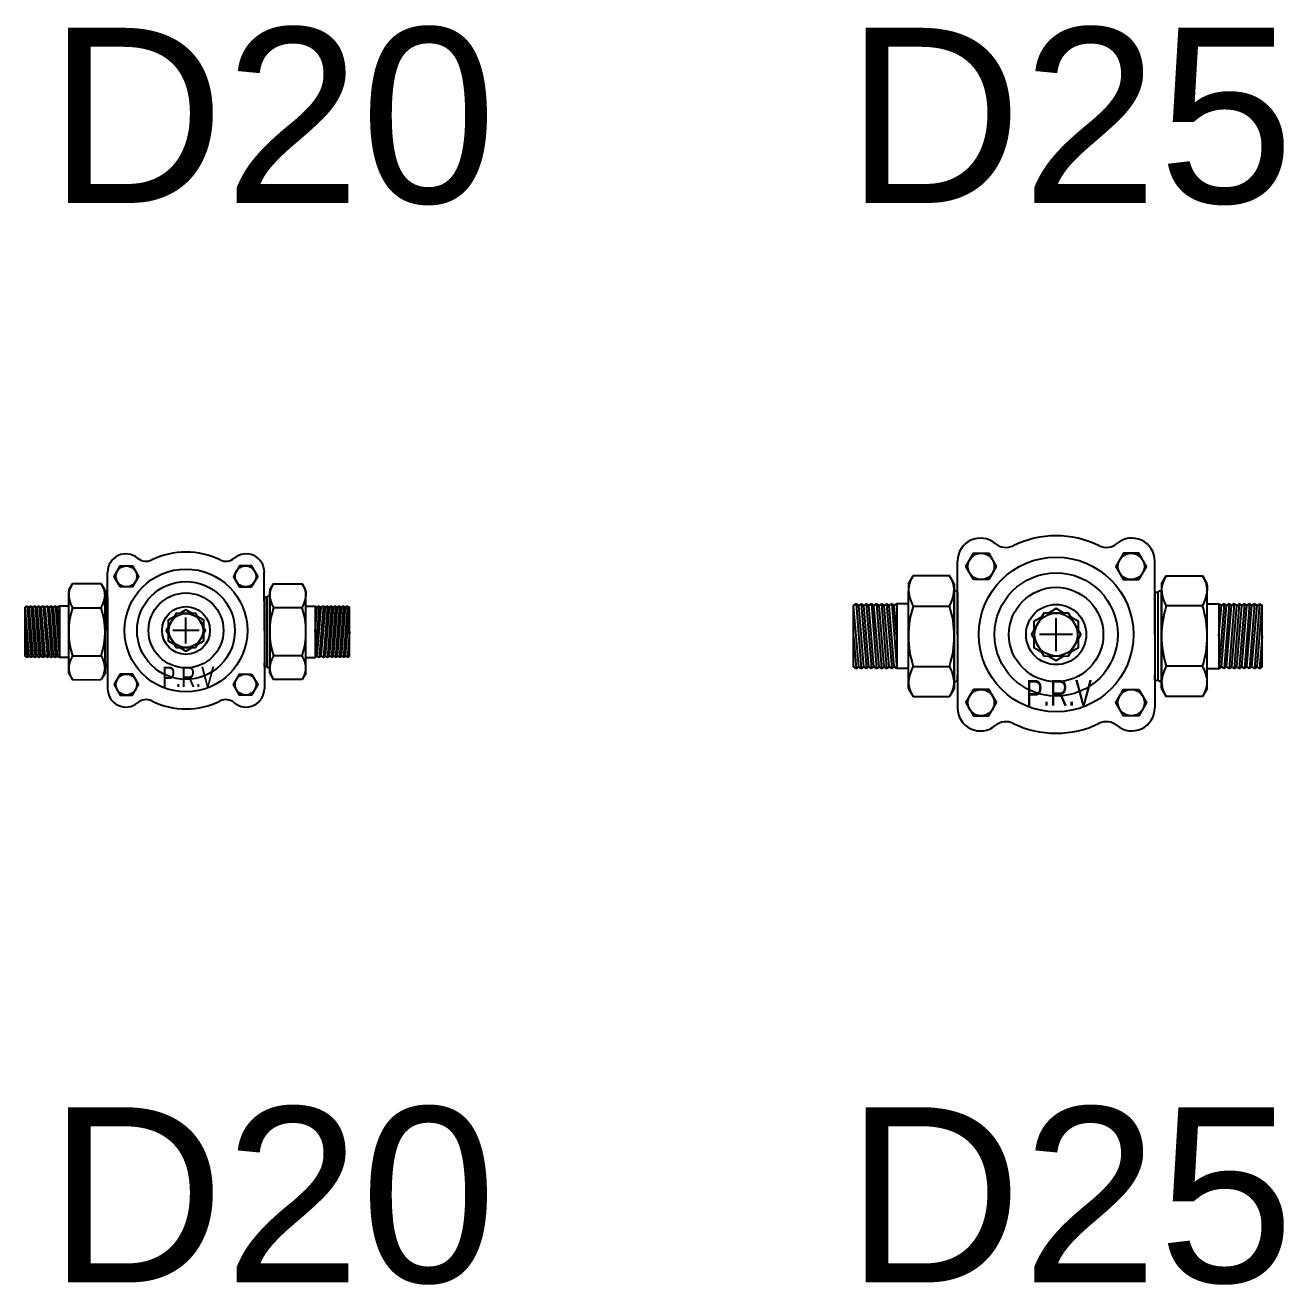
# Model space of a CAD drawing. Header units: millimetres. Extents: x 1218 to 72853, y -34712 to 16286.
# Drawn here: x 30736 to 31311, y 5248 to 5823 of the extents above; entities that cross this region are included whole.
import ezdxf

# ---------------------------------------------------------------- set-up
doc = ezdxf.new("R2010")
doc.units = ezdxf.units.MM
doc.set_wipeout_variables(frame=1)
doc.styles.get("Standard").update_dxf_attribs({"font": 'arial.ttf'})

# ---------------------------------------------------------------- blocks, each defined once
blk = doc.blocks.new('VANGIAMAP-D20 PPR')
blk.add_wipeout([(-38.68, -22.47), (-51.87, -22.48), (-53.57, -19.54), (-53.57, -12.29), (-73.47, -11.76), (-73.47, 10.56), (-72.55, 11.09), (-53.57, 11.09), (-53.57, 18.35), (-51.88, 21.28), (-35.81, 21.28), (-35.81, 26.6), (-32.67, 33.13), (-24.66, 34.48), (-18.98, 31.66), (-15.64, 32.21), (-2, 35.75), (8.35, 34.82), (16.21, 31.97), (18.97, 31.66), (22.08, 33.01), (29.1, 34.8), (33.88, 31.95), (35.74, 27.68), (35.81, 15.36), (38.26, 15.96), (38.26, 18.36), (39.95, 21.29), (53.14, 21.29), (54.83, 18.36), (54.83, 11.11), (73.81, 11.11), (74.73, 10.58), (74.74, -11.74), (73.82, -12.27), (54.84, -12.28), (54.84, -19.53), (53.15, -22.46), (39.95, -22.46), (38.26, -19.53), (38.26, -17.28), (35.81, -17.28), (35.81, -26.6), (33.8, -32.04), (30.99, -34.18), (27.46, -34.96), (23.1, -33.74), (18.98, -31.66), (15.64, -32.21), (10.32, -34.29), (2.81, -35.7), (-3.97, -35.59), (-9.65, -34.48), (-13.65, -33.1), (-18.24, -31.61), (-22.08, -33.01), (-25.25, -34.67), (-30.98, -34.18), (-35.03, -30.12), (-35.8, -26.61), (-35.81, -21.26), (-35.81, -18.27), (-37.04, -18.14), (-36.99, -19.54)])
for p, q in [((-35.81, 0), (-35.81, 26.6)), ((35.81, 0), (35.8, 26.61)), ((-53.57, 18.35), (-51.88, 21.28)), ((-38.69, 21.28), (-51.88, 21.28)), ((-36.99, 18.35), (-38.69, 21.28)), ((-36.99, 18.35), (-36.99, 15.98)), ((38.26, 18.36), (39.95, 21.29)), ((38.26, 18.36), (38.26, 15.99)), ((39.95, 21.29), (53.14, 21.29)), ((54.83, 18.36), (53.14, 21.29)), ((-53.57, -19.54), (-53.57, 15.81)), ((-36.99, 15.43), (-36.44, 15.98)), ((-36.99, 15.98), (-36.99, 15.09)), ((-36.99, -19.54), (-36.99, 15.81)), ((-36.99, 15.09), (-36.99, -16.29)), ((-35.81, 15.35), (-36.44, 15.98)), ((-35.81, 15.35), (-35.81, 14.8)), ((-35.81, 14.8), (-35.81, -14.81)), ((35.81, 15.36), (35.81, 14.81)), ((35.81, 15.36), (37.07, 15.36)), ((35.81, 14.81), (35.81, -14.8)), ((37.07, 15.36), (37.7, 15.99)), ((37.08, -16.53), (37.07, 15.36)), ((38.26, 15.44), (37.7, 15.99)), ((38.26, 15.99), (38.26, 15.1)), ((38.26, -19.53), (38.26, 15.82)), ((38.26, 15.1), (38.26, -16.28)), ((54.84, -19.53), (54.83, 15.82)), ((-72.55, 11.09), (-73.47, 10.56)), ((-73.47, -11.76), (-73.47, 10.56)), ((-71.63, -11.76), (-73.47, 10.56)), ((-72.55, 11.09), (-71.63, 10.56)), ((-72.55, 11.09), (-70.7, -12.29)), ((-70.71, 11.09), (-71.63, 10.56)), ((-69.78, -11.76), (-71.63, 10.56)), ((-70.71, 11.09), (-69.79, 10.56)), ((-70.71, 11.09), (-68.86, -12.29)), ((-68.87, 11.09), (-69.79, 10.56)), ((-67.94, -11.76), (-69.79, 10.56)), ((-68.87, 11.09), (-67.95, 10.56)), ((-68.87, 11.09), (-67.02, -12.29)), ((-67.03, 11.09), (-67.95, 10.56)), ((-66.1, -11.76), (-67.95, 10.56)), ((-67.03, 11.09), (-66.11, 10.56)), ((-67.03, 11.09), (-65.18, -12.29)), ((-65.19, 11.09), (-66.11, 10.56)), ((-64.26, -11.76), (-66.11, 10.56)), ((-65.19, 11.09), (-64.26, 10.56)), ((-65.19, 11.09), (-63.34, -12.29)), ((-63.34, 11.09), (-64.26, 10.56)), ((-62.42, -11.76), (-64.26, 10.56)), ((-63.34, 11.09), (-62.42, 10.56)), ((-63.34, 11.09), (-61.5, -12.29)), ((-61.5, 11.09), (-62.42, 10.56)), ((-60.58, -11.76), (-62.42, 10.56)), ((-61.5, 11.09), (-60.58, 10.56)), ((-61.5, 11.09), (-59.66, -12.29)), ((-59.66, 11.09), (-60.58, 10.56)), ((-58.74, -11.76), (-60.58, 10.56)), ((-59.66, 11.09), (-58.74, 10.56)), ((-59.66, 11.09), (-57.82, -12.29)), ((-57.82, 11.09), (-58.74, 10.56)), ((-57.82, -0.6), (-58.74, 10.56)), ((-57.82, 11.09), (-57.82, -12.29)), ((-53.57, 11.09), (-57.82, 11.09)), ((-54.63, 11.09), (-57.82, 11.09)), ((-51.88, 10.34), (-38.69, 10.34)), ((-36.99, -19.54), (-36.99, 10.34)), ((0, -5.98), (0, 5.98)), ((38.26, -19.53), (38.26, 10.35)), ((53.14, 10.35), (39.95, 10.35)), ((54.83, 11.11), (59.09, 11.11)), ((55.9, 11.11), (59.09, 11.11)), ((59.09, 11.11), (59.09, -12.28)), ((59.09, 11.11), (60.01, 10.57)), ((60.93, 11.11), (59.09, -12.28)), ((59.09, -0.59), (60.01, 10.57)), ((60.93, 11.11), (60.01, 10.57)), ((60.01, -11.74), (61.85, 10.57)), ((60.93, 11.11), (61.85, 10.57)), ((62.77, 11.11), (60.93, -12.28)), ((62.77, 11.11), (61.85, 10.57)), ((61.85, -11.74), (63.69, 10.57)), ((62.77, 11.11), (63.69, 10.57)), ((64.61, 11.11), (62.77, -12.28)), ((64.61, 11.11), (63.69, 10.57)), ((63.69, -11.74), (65.53, 10.58)), ((64.61, 11.11), (65.53, 10.58)), ((66.45, 11.11), (64.61, -12.28)), ((66.45, 11.11), (65.53, 10.58)), ((65.53, -11.74), (67.37, 10.58)), ((66.45, 11.11), (67.37, 10.58)), ((68.29, 11.11), (66.45, -12.27)), ((68.29, 11.11), (67.37, 10.58)), ((67.37, -11.74), (69.21, 10.58)), ((68.29, 11.11), (69.21, 10.58)), ((70.13, 11.11), (68.29, -12.27)), ((70.13, 11.11), (69.21, 10.58)), ((69.21, -11.74), (71.05, 10.58)), ((70.13, 11.11), (71.05, 10.58)), ((71.97, 11.11), (70.13, -12.27)), ((71.97, 11.11), (71.05, 10.58)), ((71.05, -11.74), (72.89, 10.58)), ((71.97, 11.11), (72.89, 10.58)), ((73.81, 11.11), (71.97, -12.27)), ((73.81, 11.11), (72.89, 10.58)), ((72.89, -11.74), (74.73, 10.58)), ((73.81, 11.11), (74.73, 10.58)), ((74.74, -11.74), (74.73, 10.58)), ((5.98, 0), (-5.98, 0)), ((35.81, 0), (35.81, -26.6)), ((-73.47, -0.6), (-72.55, -12.29)), ((-36.99, -0.6), (-36.99, -19.54)), ((-35.81, 0), (-35.8, -26.61)), ((38.26, -0.59), (38.26, -19.53)), ((74.73, -0.58), (73.82, -12.27)), ((-72.55, -12.29), (-73.47, -11.76)), ((-72.55, -12.29), (-71.63, -11.76)), ((-70.7, -12.29), (-71.63, -11.76)), ((-70.7, -12.29), (-69.78, -11.76)), ((-68.86, -12.29), (-69.78, -11.76)), ((-68.86, -12.29), (-67.94, -11.76)), ((-67.02, -12.29), (-67.94, -11.76)), ((-67.02, -12.29), (-66.1, -11.76)), ((-65.18, -12.29), (-66.1, -11.76)), ((-65.18, -12.29), (-64.26, -11.76)), ((-63.34, -12.29), (-64.26, -11.76)), ((-63.34, -12.29), (-62.42, -11.76)), ((-61.5, -12.29), (-62.42, -11.76)), ((-61.5, -12.29), (-60.58, -11.76)), ((-59.66, -12.29), (-60.58, -11.76)), ((-59.66, -12.29), (-58.74, -11.76)), ((-57.82, -12.29), (-58.74, -11.76)), ((-53.57, -12.29), (-57.82, -12.29)), ((-54.63, -12.29), (-57.82, -12.29)), ((-51.88, -11.54), (-38.68, -11.54)), ((-36.99, -17.17), (-36.99, -16.29)), ((-36.99, -16.62), (-36.44, -17.17)), ((-36.99, -19.54), (-36.99, -17.17)), ((-35.81, -16.54), (-36.44, -17.17)), ((-35.81, -16.54), (-35.81, -14.81)), ((35.81, -16.53), (35.81, -14.8)), ((35.81, -16.53), (37.08, -16.53)), ((37.08, -16.53), (37.71, -17.17)), ((38.26, -16.61), (37.71, -17.17)), ((38.26, -17.17), (38.26, -16.28)), ((38.26, -19.53), (38.26, -17.17)), ((53.15, -11.52), (39.95, -11.53)), ((54.84, -12.28), (59.09, -12.28)), ((55.9, -12.28), (59.09, -12.28)), ((59.09, -12.28), (60.01, -11.74)), ((60.93, -12.28), (60.01, -11.74)), ((60.93, -12.28), (61.85, -11.74)), ((62.77, -12.28), (61.85, -11.74)), ((62.77, -12.28), (63.69, -11.74)), ((64.61, -12.28), (63.69, -11.74)), ((64.61, -12.28), (65.53, -11.74)), ((66.45, -12.27), (65.53, -11.74)), ((66.45, -12.27), (67.37, -11.74)), ((68.29, -12.27), (67.37, -11.74)), ((68.29, -12.27), (69.21, -11.74)), ((70.13, -12.27), (69.21, -11.74)), ((70.13, -12.27), (71.05, -11.74)), ((71.97, -12.27), (71.05, -11.74)), ((71.97, -12.27), (72.89, -11.74)), ((73.82, -12.27), (72.89, -11.74)), ((73.82, -12.27), (74.74, -11.74)), ((-53.57, -19.54), (-51.87, -22.48)), ((-51.87, -22.48), (-38.68, -22.47)), ((-36.99, -19.54), (-38.68, -22.47)), ((38.26, -19.53), (39.95, -22.46)), ((53.15, -22.46), (39.95, -22.46)), ((54.84, -19.53), (53.15, -22.46))]:
    blk.add_line(p, q)
for points in [[(-30.01, 19.9), (-32.78, 24.7), (-30.01, 29.49), (-24.47, 29.5), (-21.7, 24.7), (-24.47, 19.9)], [(30, 19.91), (32.77, 24.71), (30, 29.5), (24.46, 29.5), (21.69, 24.7), (24.46, 19.91)], [(4.5, -7.79), (8.99, 0), (4.49, 7.79), (-4.5, 7.79), (-8.99, 0), (-4.49, -7.79)], [(-30, -19.91), (-32.77, -24.71), (-30, -29.5), (-24.46, -29.5), (-21.69, -24.7), (-24.46, -19.91)], [(30.01, -19.9), (32.78, -24.7), (30.01, -29.49), (24.47, -29.5), (21.7, -24.7), (24.47, -19.9)]]:
    blk.add_lwpolyline(points, close=True)
for points in [[(-5.36, 6.29), (-8.13, 4.69), (-8.13, 1.49)], [(2.77, 7.79), (0, 9.39), (-2.77, 7.79)], [(8.13, 1.5), (8.13, 4.69), (5.36, 6.29)], [(-8.13, -1.5), (-8.13, -4.69), (-5.36, -6.29)], [(5.36, -6.29), (8.13, -4.69), (8.13, -1.49)], [(-2.77, -7.79), (0, -9.39), (2.77, -7.79)]]:
    blk.add_lwpolyline(points)
for centre, radius in [((-27.24, 24.7), 4.8), ((27.23, 24.71), 4.8), ((0, 0), 28.05), ((0, 0), 22.35), ((0, 0), 17.12), ((0, 0), 10.93), ((0, 0), 7.79), ((-27.23, -24.71), 4.8), ((27.24, -24.7), 4.8)]:
    blk.add_circle(centre, radius)
for centre, radius, start, end in [((-27.46, 26.61), 8.36, 50.00604, 180.00684), ((0, 0), 35.81, 64.10983, 115.90385), ((27.45, 26.61), 8.36, 0.00684, 130.00763), ((-18.25, 37.58), 5.97, 230.00604, 295.90385), ((18.24, 37.58), 5.97, 244.10983, 310.00763), ((-39.79, 17.08), 13.84, 174.74718, 209.13142), ((-44.34, 15.95), 9.23, 144.74718, 180.88225), ((-46.22, 15.95), 9.23, 359.13142, 35.2665), ((-50.78, 17.08), 13.84, 330.88225, 5.2665), ((52.04, 17.09), 13.84, 174.74718, 209.13142), ((47.49, 15.96), 9.23, 144.74718, 180.88225), ((45.61, 15.96), 9.23, 359.13142, 35.2665), ((41.05, 17.09), 13.84, 330.88225, 5.2665), ((-17.37, -0.59), 36.2, 162.41888, 197.59479), ((-73.19, -0.6), 36.2, 342.41888, 17.59479), ((74.46, -0.58), 36.2, 162.41888, 197.59479), ((18.64, -0.59), 36.2, 342.41888, 17.59479), ((-39.78, -18.27), 13.84, 150.88225, 174.74718), ((-44.34, -17.15), 9.23, 179.13142, 204.74718), ((-50.78, -18.27), 13.84, 5.2665, 29.13142), ((-46.22, -17.15), 9.23, 335.2665, 0.88225), ((52.05, -18.26), 13.84, 150.88225, 174.74718), ((47.49, -17.13), 9.23, 179.13142, 204.74718), ((41.05, -18.26), 13.84, 5.2665, 29.13142), ((45.61, -17.14), 9.23, 335.2665, 0.88225), ((-27.45, -26.61), 8.36, 180.00684, 310.00763), ((27.46, -26.61), 8.36, 230.00604, 0.00684), ((-18.24, -37.58), 5.97, 64.10983, 130.00763), ((0, 0), 35.81, 244.10983, 295.90385), ((18.25, -37.58), 5.97, 50.00604, 115.90385)]:
    blk.add_arc(centre, radius, start, end)
at = {"width": 0.7}
blk.add_text('P.R.V', height=9.369, rotation=0.00684, dxfattribs=at).set_placement((-10.92, -25.84))
at = {"flags": 1}
for p in [(-36.99, -0.6), (38.26, -0.58)]:
    blk.add_attdef('AMC', p, '', height=0.5, dxfattribs=at)
blk = doc.blocks.new('VANGIAMAP-D25 PPR')
blk.add_wipeout([(-48.71, -28.3), (-65.33, -28.3), (-67.46, -24.61), (-67.46, -15.48), (-92.52, -14.81), (-92.52, 13.29), (-91.36, 13.96), (-67.46, 13.97), (-67.46, 23.1), (-65.33, 26.79), (-45.1, 26.8), (-45.1, 33.5), (-41.14, 41.73), (-31.05, 43.42), (-23.91, 39.86), (-19.7, 40.56), (-2.51, 45.02), (10.52, 43.85), (20.41, 40.26), (23.89, 39.87), (27.8, 41.57), (36.64, 43.83), (42.66, 40.24), (45, 34.85), (45.09, 19.34), (48.18, 20.1), (48.18, 23.12), (50.31, 26.81), (66.92, 26.81), (69.05, 23.12), (69.05, 13.99), (92.95, 13.99), (94.11, 13.32), (94.12, -14.79), (92.96, -15.45), (69.06, -15.46), (69.06, -24.59), (66.93, -28.29), (50.31, -28.29), (48.18, -24.6), (48.18, -21.76), (45.1, -21.76), (45.1, -33.5), (42.56, -40.35), (39.02, -43.04), (34.58, -44.03), (29.1, -42.49), (23.91, -39.86), (19.7, -40.56), (13, -43.18), (3.54, -44.95), (-5, -44.82), (-12.15, -43.43), (-17.19, -41.69), (-22.97, -39.81), (-27.8, -41.57), (-31.8, -43.67), (-39.01, -43.05), (-44.11, -37.94), (-45.09, -33.52), (-45.09, -26.77), (-45.09, -23.01), (-46.65, -22.84), (-46.58, -24.61)])
for p, q in [((-45.09, -0.01), (-45.1, 33.5)), ((45.09, 0.01), (45.09, 33.52)), ((-67.46, 23.1), (-65.33, 26.79)), ((-48.72, 26.8), (-65.33, 26.79)), ((-46.59, 23.11), (-48.72, 26.8)), ((-46.59, 23.11), (-46.59, 20.12)), ((48.18, 23.12), (50.31, 26.81)), ((48.18, 23.12), (48.18, 20.14)), ((50.31, 26.81), (66.92, 26.81)), ((69.05, 23.12), (66.92, 26.81)), ((-67.46, -24.61), (-67.46, 19.91)), ((-46.59, 19.43), (-45.89, 20.12)), ((-46.59, 20.12), (-46.59, 19.01)), ((-46.58, -24.61), (-46.59, 19.91)), ((-46.59, 19.01), (-46.58, -20.51)), ((-45.1, 19.33), (-45.89, 20.12)), ((-45.1, 19.33), (-45.1, 18.63)), ((-45.1, 18.63), (-45.09, -18.65)), ((45.09, 19.34), (45.09, 18.65)), ((45.09, 19.34), (46.69, 19.34)), ((45.09, 18.65), (45.1, -18.63)), ((46.69, 19.34), (47.48, 20.14)), ((46.69, -20.82), (46.69, 19.34)), ((48.18, 19.44), (47.48, 20.14)), ((48.18, 20.14), (48.18, 19.02)), ((48.18, -24.6), (48.18, 19.92)), ((48.18, 19.02), (48.18, -20.5)), ((69.06, -24.59), (69.05, 19.93)), ((-91.36, 13.96), (-92.52, 13.29)), ((-92.52, -14.81), (-92.52, 13.29)), ((-90.2, -14.81), (-92.52, 13.29)), ((-91.36, 13.96), (-90.2, 13.29)), ((-91.36, 13.96), (-89.04, -15.48)), ((-89.04, 13.96), (-90.2, 13.29)), ((-87.88, -14.81), (-90.2, 13.29)), ((-89.04, 13.96), (-87.88, 13.3)), ((-89.04, 13.96), (-86.72, -15.48)), ((-86.73, 13.96), (-87.88, 13.3)), ((-85.56, -14.81), (-87.88, 13.3)), ((-86.73, 13.96), (-85.57, 13.3)), ((-86.73, 13.96), (-84.4, -15.48)), ((-84.41, 13.96), (-85.57, 13.3)), ((-83.24, -14.81), (-85.57, 13.3)), ((-84.41, 13.96), (-83.25, 13.3)), ((-84.41, 13.96), (-82.09, -15.48)), ((-82.09, 13.97), (-83.25, 13.3)), ((-80.93, -14.81), (-83.25, 13.3)), ((-82.09, 13.97), (-80.93, 13.3)), ((-82.09, 13.97), (-79.77, -15.48)), ((-79.77, 13.97), (-80.93, 13.3)), ((-78.61, -14.81), (-80.93, 13.3)), ((-79.77, 13.97), (-78.61, 13.3)), ((-79.77, 13.97), (-77.45, -15.48)), ((-77.45, 13.97), (-78.61, 13.3)), ((-76.29, -14.81), (-78.61, 13.3)), ((-77.45, 13.97), (-76.29, 13.3)), ((-77.45, 13.97), (-75.13, -15.48)), ((-75.13, 13.97), (-76.29, 13.3)), ((-73.97, -14.81), (-76.29, 13.3)), ((-75.13, 13.97), (-73.98, 13.3)), ((-75.13, 13.97), (-72.81, -15.48)), ((-72.82, 13.97), (-73.98, 13.3)), ((-72.81, -0.76), (-73.98, 13.3)), ((-72.82, 13.97), (-72.81, -15.48)), ((-67.46, 13.97), (-72.82, 13.97)), ((-68.8, 13.97), (-72.82, 13.97)), ((-65.33, 13.02), (-48.72, 13.02)), ((-46.58, -24.61), (-46.59, 13.02)), ((48.18, -24.6), (48.18, 13.04)), ((66.92, 13.04), (50.31, 13.04)), ((69.05, 13.99), (74.41, 13.99)), ((70.39, 13.99), (74.41, 13.99)), ((74.41, 13.99), (74.41, -15.46)), ((74.41, 13.99), (75.57, 13.32)), ((76.73, 13.99), (74.41, -15.46)), ((74.41, -0.73), (75.57, 13.32)), ((76.73, 13.99), (75.57, 13.32)), ((75.57, -14.79), (77.88, 13.32)), ((76.73, 13.99), (77.88, 13.32)), ((79.04, 13.99), (76.73, -15.46)), ((79.04, 13.99), (77.88, 13.32)), ((77.89, -14.79), (80.2, 13.32)), ((79.04, 13.99), (80.2, 13.32)), ((81.36, 13.99), (79.05, -15.46)), ((81.36, 13.99), (80.2, 13.32)), ((80.21, -14.79), (82.52, 13.32)), ((81.36, 13.99), (82.52, 13.32)), ((83.68, 13.99), (81.37, -15.46)), ((83.68, 13.99), (82.52, 13.32)), ((82.53, -14.79), (84.84, 13.32)), ((83.68, 13.99), (84.84, 13.32)), ((86, 13.99), (83.68, -15.46)), ((86, 13.99), (84.84, 13.32)), ((84.84, -14.79), (87.16, 13.32)), ((86, 13.99), (87.16, 13.32)), ((88.32, 13.99), (86, -15.46)), ((88.32, 13.99), (87.16, 13.32)), ((87.16, -14.79), (89.48, 13.32)), ((88.32, 13.99), (89.48, 13.32)), ((90.63, 13.99), (88.32, -15.46)), ((90.63, 13.99), (89.48, 13.32)), ((89.48, -14.79), (91.79, 13.32)), ((90.63, 13.99), (91.79, 13.32)), ((92.95, 13.99), (90.64, -15.46)), ((92.95, 13.99), (91.79, 13.32)), ((91.8, -14.79), (94.11, 13.32)), ((92.95, 13.99), (94.11, 13.32)), ((94.12, -14.79), (94.11, 13.32)), ((0, -7.53), (0, 7.53)), ((7.53, 0), (-7.53, 0)), ((45.09, 0.01), (45.1, -33.5)), ((-92.52, -0.76), (-91.36, -15.48)), ((-46.58, -0.75), (-46.58, -24.61)), ((-45.09, -0.01), (-45.09, -33.52)), ((48.18, -0.74), (48.18, -24.6)), ((94.11, -0.73), (92.96, -15.45)), ((-91.36, -15.48), (-92.52, -14.81)), ((-91.36, -15.48), (-90.2, -14.81)), ((-89.04, -15.48), (-90.2, -14.81)), ((-89.04, -15.48), (-87.88, -14.81)), ((-86.72, -15.48), (-87.88, -14.81)), ((-86.72, -15.48), (-85.56, -14.81)), ((-84.4, -15.48), (-85.56, -14.81)), ((-84.4, -15.48), (-83.24, -14.81)), ((-82.09, -15.48), (-83.24, -14.81)), ((-82.09, -15.48), (-80.93, -14.81)), ((-79.77, -15.48), (-80.93, -14.81)), ((-79.77, -15.48), (-78.61, -14.81)), ((-77.45, -15.48), (-78.61, -14.81)), ((-77.45, -15.48), (-76.29, -14.81)), ((-75.13, -15.48), (-76.29, -14.81)), ((-75.13, -15.48), (-73.97, -14.81)), ((-72.81, -15.48), (-73.97, -14.81)), ((-67.46, -15.48), (-72.81, -15.48)), ((-68.8, -15.48), (-72.81, -15.48)), ((-65.33, -14.53), (-48.71, -14.53)), ((66.93, -14.51), (50.31, -14.51)), ((69.06, -15.46), (74.41, -15.46)), ((70.4, -15.46), (74.41, -15.46)), ((74.41, -15.46), (75.57, -14.79)), ((76.73, -15.46), (75.57, -14.79)), ((76.73, -15.46), (77.89, -14.79)), ((79.05, -15.46), (77.89, -14.79)), ((79.05, -15.46), (80.21, -14.79)), ((81.37, -15.46), (80.21, -14.79)), ((81.37, -15.46), (82.53, -14.79)), ((83.68, -15.46), (82.53, -14.79)), ((83.68, -15.46), (84.84, -14.79)), ((86, -15.46), (84.84, -14.79)), ((86, -15.46), (87.16, -14.79)), ((88.32, -15.46), (87.16, -14.79)), ((88.32, -15.46), (89.48, -14.79)), ((90.64, -15.46), (89.48, -14.79)), ((90.64, -15.46), (91.8, -14.79)), ((92.96, -15.45), (91.8, -14.79)), ((92.96, -15.45), (94.12, -14.79)), ((-46.58, -21.63), (-46.58, -20.51)), ((-46.58, -20.93), (-45.88, -21.63)), ((-46.58, -24.61), (-46.58, -21.63)), ((-45.09, -20.83), (-45.88, -21.63)), ((-45.09, -20.83), (-45.09, -18.65)), ((45.1, -20.82), (45.1, -18.63)), ((45.1, -20.82), (46.69, -20.82)), ((46.69, -20.82), (47.49, -21.62)), ((48.18, -20.92), (47.49, -21.62)), ((48.18, -21.62), (48.18, -20.5)), ((48.18, -24.6), (48.18, -21.62)), ((-67.46, -24.61), (-65.33, -28.3)), ((-65.33, -28.3), (-48.71, -28.3)), ((-46.58, -24.61), (-48.71, -28.3)), ((48.18, -24.6), (50.31, -28.29)), ((66.93, -28.29), (50.31, -28.29)), ((69.06, -24.59), (66.93, -28.29))]:
    blk.add_line(p, q)
for points in [[(-37.79, 25.06), (-41.28, 31.1), (-37.79, 37.14), (-30.82, 37.14), (-27.33, 31.1), (-30.81, 25.06)], [(37.78, 25.07), (41.27, 31.11), (37.78, 37.15), (30.8, 37.15), (27.32, 31.11), (30.81, 25.07)], [(5.66, -9.8), (11.32, 0), (5.66, 9.81), (-5.66, 9.8), (-11.32, 0), (-5.66, -9.81)], [(-37.78, -25.07), (-41.27, -31.11), (-37.78, -37.15), (-30.8, -37.15), (-27.32, -31.11), (-30.81, -25.07)], [(37.79, -25.06), (41.28, -31.1), (37.79, -37.14), (30.82, -37.14), (27.33, -31.1), (30.81, -25.06)]]:
    blk.add_lwpolyline(points, close=True)
for points in [[(3.49, 9.81), (0, 11.82), (-3.49, 9.8)], [(-6.75, 7.92), (-10.24, 5.91), (-10.24, 1.88)], [(10.24, 1.88), (10.24, 5.91), (6.75, 7.92)], [(-10.24, -1.88), (-10.24, -5.91), (-6.75, -7.92)], [(6.75, -7.92), (10.24, -5.91), (10.24, -1.88)], [(-3.49, -9.81), (0, -11.82), (3.49, -9.8)]]:
    blk.add_lwpolyline(points)
for centre, radius in [((-34.3, 31.1), 6.04), ((0, 0), 35.33), ((34.29, 31.11), 6.04), ((0, 0), 28.15), ((0, 0), 21.56), ((0, 0), 13.76), ((0, 0), 9.81), ((-34.29, -31.11), 6.04), ((34.3, -31.1), 6.04)]:
    blk.add_circle(centre, radius)
for centre, radius, start, end in [((-34.58, 33.5), 10.52, 50.00742, 180.00821), ((-22.98, 47.32), 7.52, 230.00742, 295.90522), ((0, 0), 45.09, 64.1112, 115.90522), ((22.97, 47.33), 7.52, 244.1112, 310.00901), ((34.57, 33.51), 10.52, 0.00821, 130.00901), ((-50.1, 21.51), 17.43, 174.74855, 209.1328), ((-55.84, 20.09), 11.62, 144.74855, 180.88363), ((-58.21, 20.09), 11.62, 359.1328, 35.26787), ((-63.95, 21.51), 17.43, 330.88363, 5.26787), ((65.54, 21.52), 17.43, 174.74855, 209.1328), ((59.8, 20.1), 11.62, 144.74855, 180.88363), ((57.43, 20.1), 11.62, 359.1328, 35.26787), ((51.69, 21.52), 17.43, 330.88363, 5.26787), ((-21.87, -0.75), 45.59, 162.42026, 197.59617), ((-92.17, -0.76), 45.59, 342.42026, 17.59617), ((93.77, -0.73), 45.59, 162.42026, 197.59617), ((23.47, -0.74), 45.59, 342.42026, 17.59617), ((-50.1, -23.01), 17.43, 150.88363, 174.74855), ((-63.94, -23.02), 17.43, 5.26787, 29.1328), ((65.54, -23), 17.43, 150.88363, 174.74855), ((51.7, -23), 17.43, 5.26787, 29.1328), ((-55.84, -21.59), 11.62, 179.1328, 204.74855), ((-58.2, -21.59), 11.62, 335.26787, 0.88363), ((59.8, -21.58), 11.62, 179.1328, 204.74855), ((57.44, -21.58), 11.62, 335.26787, 0.88363), ((-34.57, -33.51), 10.52, 180.00821, 310.00901), ((34.58, -33.5), 10.52, 230.00742, 0.00821), ((-22.97, -47.33), 7.52, 64.1112, 130.00901), ((22.98, -47.32), 7.52, 50.00742, 115.90522), ((0, 0), 45.09, 244.1112, 295.90522)]:
    blk.add_arc(centre, radius, start, end)
at = {"width": 0.7}
blk.add_text('P.R.V', height=11.798, rotation=0.00821, dxfattribs=at).set_placement((-13.75, -32.55))
at = {"flags": 1}
for p in [(-46.58, -0.75), (48.18, -0.73)]:
    blk.add_attdef('AMC', p, '', height=0.5, dxfattribs=at)

msp = doc.modelspace()

# ---------------------------------------------------------------- block references
for name, p in [('VANGIAMAP-D25 PPR', (31206.59, 5544.99)), ('VANGIAMAP-D20 PPR', (30808.99, 5546.85))]:
    msp.add_blockref(name, p)

# ---------------------------------------------------------------- texts
at = {"color": 2, "ltscale": 500}
for s, p in [('D20', (30745.9, 5742.1)), ('D25', (31110.32, 5742.1)), ('D20', (30745.9, 5249.12)), ('D25', (31110.32, 5249.12))]:
    msp.add_text(s, height=80, rotation=360, dxfattribs=at).set_placement(p)

doc.saveas('drawing.dxf')
